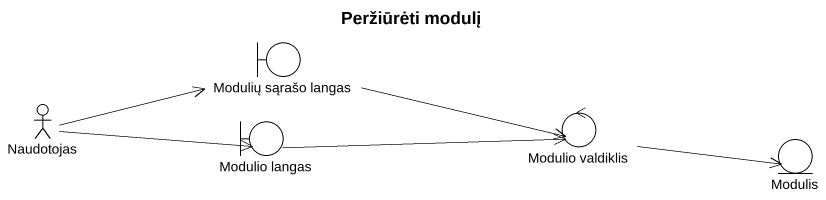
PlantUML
@startuml
title Peržiūrėti modulį
boundary "Modulių sąrašo langas" as Modulių_sąrašo_langas
actor Naudotojas
control "Modulio valdiklis" as Modulio_valdiklis
boundary "Modulio langas" as Modulio_langas
entity Modulis
Modulių_sąrašo_langas -right-> Modulio_valdiklis
Naudotojas -right-> Modulių_sąrašo_langas
Naudotojas -right-> Modulio_langas
Modulio_valdiklis -right-> Modulis
Modulio_langas -right-> Modulio_valdiklis
@enduml
